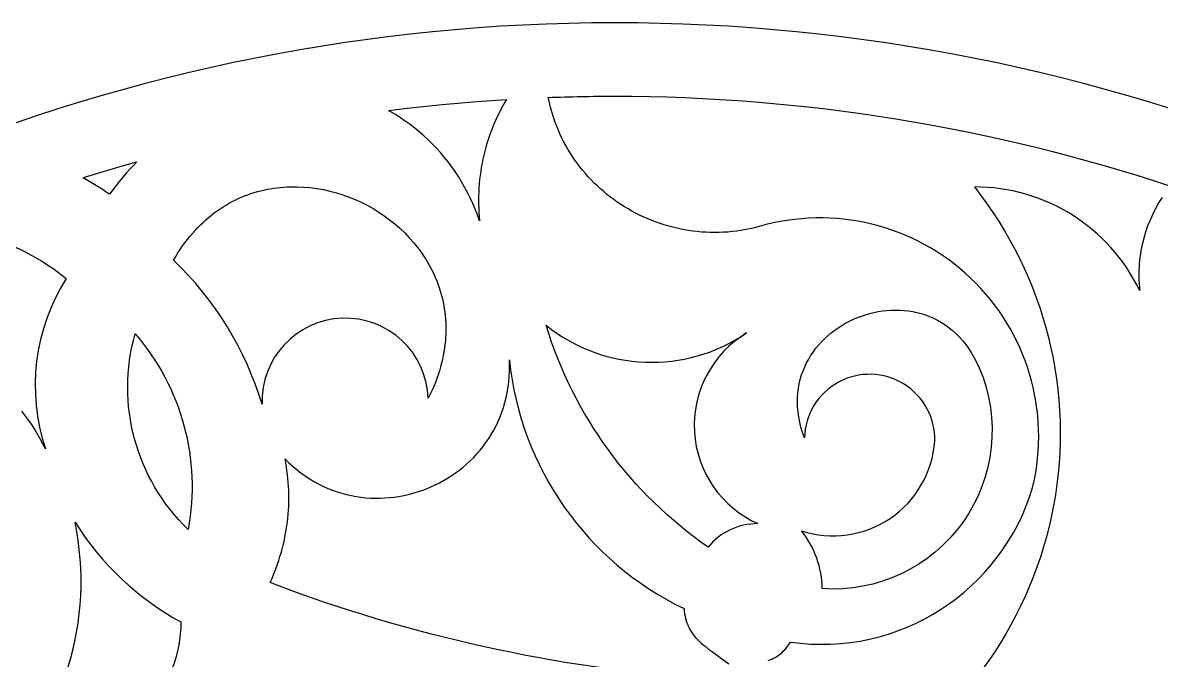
# Model space of a CAD drawing. Extents: x -227 to 273, y -253 to 247.
# Drawn here: x -57 to 97.6, y 160.6 to 247.2 of the extents above; entities that cross this region are included whole.
import ezdxf

# ---------------------------------------------------------------- set-up
doc = ezdxf.new("R2010")
doc.units = 0
doc.header["$MEASUREMENT"] = 0
doc.layers.add('LAYER_1', color=18, linetype='CONTINUOUS')

msp = doc.modelspace()

# ---------------------------------------------------------------- linework, layer by layer
at = {"layer": 'LAYER_1'}
for points in [[(23.35, 247.24, 0.414214), (-226.64, -2.75, 0.414214), (23.35, -252.74, 0.414214), (273.34, -2.75, 0.414214)], [(-41.97, 227.9), (-42.47, 227.37), (-42.96, 226.82), (-43.44, 226.26), (-43.91, 225.69), (-44.37, 225.11), (-44.82, 224.53), (-45.26, 223.93, 0.017842), (-48.84, 226.17), (-48.22, 226.37), (-43.38, 227.82), (-41.56, 228.33)], [(-19.79, 224.95), (-18.89, 224.91), (-17.99, 224.83), (-17.09, 224.71), (-16.2, 224.56), (-15.32, 224.36), (-14.44, 224.13), (-13.58, 223.86), (-12.72, 223.55), (-11.88, 223.21), (-11.06, 222.83), (-10.25, 222.42), (-9.45, 221.98), (-8.68, 221.5), (-7.93, 221), (-7.2, 220.46), (-6.49, 219.89), (-5.81, 219.3), (-5.15, 218.67), (-4.53, 218.02), (-3.93, 217.34), (-3.36, 216.64), (-3.09, 216.28), (-2.83, 215.91), (-2.58, 215.54), (-2.33, 215.16), (-2.1, 214.77), (-1.87, 214.38), (-1.65, 213.98), (-1.44, 213.58), (-1.25, 213.17), (-1.06, 212.76), (-0.88, 212.34), (-0.71, 211.92), (-0.56, 211.49), (-0.41, 211.05), (-0.28, 210.61), (-0.15, 210.17), (-0.04, 209.72), (0.06, 209.27), (0.15, 208.81), (0.23, 208.35), (0.3, 207.88), (0.35, 207.41), (0.39, 206.94), (0.42, 206.46), (0.44, 205.98), (0.44, 205.49), (0.43, 205), (0.41, 204.51), (0.37, 204.01), (0.32, 203.51), (0.25, 203), (0.17, 202.5), (0.08, 201.99), (-0.03, 201.47), (-0.15, 200.96), (-0.29, 200.44), (-0.44, 199.92), (-0.61, 199.39), (-0.79, 198.86), (-0.99, 198.33), (-1.21, 197.8), (-1.44, 197.27), (-1.69, 196.73), (-1.95, 196.19, 1), (-24.53, 195.37, 0.128453), (-36.56, 214.96), (-36.26, 215.46), (-35.96, 215.95), (-35.65, 216.43), (-35.33, 216.89), (-35.01, 217.34), (-34.68, 217.78), (-34.34, 218.2), (-33.99, 218.61), (-33.64, 219), (-33.29, 219.38), (-32.92, 219.75), (-32.56, 220.1), (-32.18, 220.44), (-31.8, 220.77), (-31.42, 221.08), (-31.03, 221.38), (-30.64, 221.67), (-30.24, 221.94), (-29.83, 222.21), (-29.43, 222.46), (-29.02, 222.69), (-28.6, 222.92), (-28.18, 223.13), (-27.76, 223.33), (-27.33, 223.52), (-26.9, 223.69), (-26.47, 223.86), (-26.04, 224.01), (-25.6, 224.15), (-25.16, 224.28), (-24.72, 224.4), (-24.28, 224.5), (-23.84, 224.6), (-23.39, 224.68), (-22.94, 224.75), (-22.49, 224.81), (-22.04, 224.86), (-21.59, 224.9), (-21.14, 224.93), (-20.69, 224.95), (-20.24, 224.95)], [(62.12, 208.17), (62.71, 208.13), (63.3, 208.06), (63.88, 207.97), (64.45, 207.84), (65.03, 207.69), (65.59, 207.51), (66.15, 207.3), (66.7, 207.06), (67.24, 206.79), (67.77, 206.49), (68.28, 206.15), (68.79, 205.79), (69.28, 205.39), (69.75, 204.97), (70.22, 204.5), (70.66, 204.01), (71.08, 203.48), (71.49, 202.92), (71.88, 202.32), (72.24, 201.69), (72.59, 201.02), (72.91, 200.31, -0.562024), (51.58, 170.3, 0.166667), (48.76, 178.16, 0.487168), (66.87, 190.36, 1), (49.16, 190.81), (48.9, 191.53), (48.69, 192.25), (48.52, 192.95), (48.38, 193.64), (48.29, 194.32), (48.23, 195), (48.21, 195.65), (48.22, 196.3), (48.27, 196.94), (48.35, 197.56), (48.46, 198.17), (48.6, 198.76), (48.77, 199.35), (48.97, 199.91), (49.2, 200.47), (49.46, 201), (49.74, 201.52), (50.05, 202.03), (50.38, 202.52), (50.73, 202.99), (51.11, 203.44), (51.5, 203.88), (51.92, 204.29), (52.35, 204.69), (52.8, 205.07), (53.27, 205.43), (53.75, 205.77), (54.25, 206.09), (54.76, 206.39), (55.28, 206.67), (55.81, 206.92), (56.36, 207.15), (56.91, 207.36), (57.47, 207.55), (58.04, 207.72), (58.61, 207.86), (59.19, 207.97), (59.77, 208.06), (60.36, 208.13), (60.95, 208.17), (61.54, 208.18)], [(14.06, 206.11, 0.329739), (41.31, 205.06, 0.606751), (42.84, 179.14), (42.35, 179.13), (41.86, 179.09), (41.38, 179.03), (40.9, 178.94), (40.43, 178.82), (39.97, 178.67), (39.52, 178.5), (39.07, 178.31), (38.64, 178.09), (38.23, 177.85), (37.82, 177.59), (37.44, 177.3), (37.07, 176.99), (36.72, 176.67), (36.39, 176.32), (36.08, 175.95), (35.1, 176.64), (34.14, 177.35), (33.19, 178.08), (32.26, 178.83), (31.35, 179.6), (30.46, 180.39), (29.58, 181.19), (28.72, 182.01), (27.88, 182.85), (27.06, 183.7), (26.25, 184.57), (25.47, 185.46), (24.7, 186.36), (23.95, 187.28), (23.22, 188.22), (22.52, 189.16), (21.83, 190.13), (21.16, 191.11), (20.51, 192.1), (19.89, 193.1), (19.28, 194.12), (18.7, 195.15), (18.13, 196.2), (17.59, 197.25), (17.07, 198.32), (16.57, 199.4), (16.1, 200.49), (15.65, 201.6), (15.22, 202.71), (14.81, 203.83), (14.42, 204.97)], [(-41.78, 204.95, -0.228229), (-34.58, 178.35, -0.276488)]]:
    msp.add_lwpolyline(points, format="xyb", close=True, dxfattribs=at)
msp.add_lwpolyline([(8.47, 236.43), (8.19, 235.95), (7.92, 235.46), (7.67, 234.96), (7.42, 234.46), (7.19, 233.96), (6.97, 233.45), (6.76, 232.94), (6.56, 232.42), (6.37, 231.9), (6.19, 231.37), (6.02, 230.84), (5.86, 230.31), (5.72, 229.77), (5.59, 229.23), (5.46, 228.68), (5.35, 228.14), (5.25, 227.59), (5.17, 227.04), (5.09, 226.49), (5.02, 225.93), (4.97, 225.37), (4.93, 224.82), (4.9, 224.26), (4.88, 223.69), (4.88, 223.13), (4.89, 222.57), (4.9, 222.01), (4.93, 221.44), (4.98, 220.88), (5.03, 220.31), (4.75, 221.12), (4.44, 221.9), (4.11, 222.68), (3.76, 223.44), (3.38, 224.18), (2.99, 224.91), (2.58, 225.63), (2.15, 226.33), (1.69, 227.01), (1.22, 227.68), (0.73, 228.34), (0.23, 228.97), (-0.3, 229.59), (-0.84, 230.19), (-1.4, 230.77), (-1.98, 231.34), (-2.57, 231.89), (-3.17, 232.41), (-3.79, 232.92), (-4.43, 233.41), (-5.08, 233.88), (-5.74, 234.33), (-6.42, 234.75), (-7.11, 235.16), (-7.34, 235.29), (-4.83, 235.61), (-0.07, 236.12), (4.65, 236.54), (8.7, 236.81)], close=True, dxfattribs=at)
for points in [[(44.23, 160.54), (44.47, 160.62), (44.72, 160.72), (44.95, 160.83), (45.18, 160.95), (45.41, 161.09), (45.64, 161.24), (45.85, 161.4), (46.07, 161.59), (46.28, 161.78), (46.48, 162), (46.68, 162.23), (46.88, 162.48), (47.07, 162.75), (47.25, 163.04, 0.373134), (80.2, 184.18, 0.574165), (42.99, 219.53), (42.38, 219.37), (41.78, 219.23), (41.17, 219.11), (40.57, 219.01), (39.97, 218.92), (39.36, 218.85), (38.76, 218.79), (38.16, 218.75), (37.56, 218.73), (36.96, 218.72), (36.36, 218.73), (35.76, 218.75), (35.17, 218.79), (34.58, 218.85), (33.99, 218.91), (33.41, 219), (32.83, 219.1), (32.25, 219.21), (31.68, 219.34), (31.11, 219.48), (30.54, 219.63), (29.98, 219.8), (29.43, 219.99), (28.88, 220.18), (28.33, 220.39), (27.8, 220.62), (27.26, 220.85), (26.74, 221.1), (26.22, 221.37), (25.7, 221.64), (25.2, 221.93), (24.7, 222.23), (24.21, 222.54), (23.73, 222.86), (23.26, 223.2), (22.79, 223.55), (22.33, 223.91), (21.89, 224.28), (21.45, 224.66), (21.02, 225.05), (20.6, 225.45), (20.19, 225.87), (19.79, 226.29), (19.41, 226.73), (19.03, 227.17), (18.66, 227.63), (18.31, 228.1), (17.97, 228.57), (17.64, 229.06), (17.32, 229.55), (17.01, 230.05), (16.72, 230.57), (16.44, 231.09), (16.17, 231.62), (15.92, 232.16), (15.68, 232.71), (15.46, 233.27), (15.25, 233.83), (15.05, 234.4), (14.87, 234.98), (14.71, 235.57), (14.56, 236.17), (14.42, 236.77), (14.36, 237.09, -0.00928), (23.27, 237.26, -0.080315), (98.9, 225.03)], [(97.75, 223.47), (97.29, 222.74), (96.87, 221.98), (96.48, 221.21), (96.12, 220.42), (95.79, 219.61), (95.51, 218.78), (95.26, 217.94), (95.05, 217.09), (94.88, 216.22), (94.81, 215.78), (94.75, 215.34), (94.7, 214.9), (94.65, 214.45), (94.62, 214), (94.6, 213.55), (94.6, 213.1), (94.6, 212.65), (94.61, 212.19), (94.63, 211.74), (94.67, 211.28), (94.71, 210.82), (94.31, 211.62), (93.88, 212.4), (93.43, 213.16), (92.95, 213.9), (92.45, 214.63), (91.92, 215.33), (91.37, 216.01), (90.8, 216.67), (90.21, 217.3), (89.6, 217.92), (88.97, 218.51), (88.31, 219.08), (87.64, 219.62), (86.95, 220.15), (86.25, 220.64), (85.53, 221.11), (84.79, 221.56), (84.03, 221.98), (83.26, 222.38), (82.48, 222.74), (81.69, 223.08), (80.88, 223.4), (80.06, 223.68), (79.23, 223.94), (78.39, 224.17), (77.53, 224.37), (76.67, 224.54), (75.81, 224.67), (74.93, 224.78), (74.05, 224.86), (73.16, 224.91), (72.26, 224.92, -0.453995), (57.49, 145.01, 0.240725)], [(-65.98, 219.34, -0.118726), (-51.14, 212.49, 0.224974), (-53.97, 189.3), (-54.31, 189.98), (-54.67, 190.66), (-55.04, 191.32), (-55.43, 191.96), (-55.84, 192.6), (-56.27, 193.22), (-56.71, 193.83), (-57.17, 194.42)], [(35.84, 158.04, -0.074077), (-23.45, 171.12), (-23.23, 171.61), (-23.01, 172.11), (-22.81, 172.61), (-22.62, 173.11), (-22.43, 173.62), (-22.26, 174.13), (-22.1, 174.65), (-21.94, 175.16), (-21.8, 175.68), (-21.67, 176.2), (-21.55, 176.73), (-21.44, 177.25), (-21.34, 177.78), (-21.25, 178.31), (-21.17, 178.84), (-21.1, 179.37), (-21.04, 179.9), (-20.99, 180.43), (-20.95, 180.97), (-20.92, 181.51), (-20.9, 182.04), (-20.9, 182.58), (-20.9, 183.11), (-20.92, 183.65), (-20.94, 184.19), (-20.98, 184.73), (-21.02, 185.26), (-21.08, 185.8), (-21.15, 186.33), (-21.22, 186.87), (-21.31, 187.4), (-21.41, 187.93), (-20.88, 187.41), (-20.33, 186.91), (-19.77, 186.44), (-19.2, 186), (-18.61, 185.58), (-18.02, 185.2), (-17.42, 184.84), (-16.82, 184.51), (-16.2, 184.21), (-15.58, 183.93), (-14.96, 183.68), (-14.32, 183.46), (-13.69, 183.27), (-13.04, 183.1), (-12.4, 182.95), (-11.75, 182.83), (-11.1, 182.74), (-10.45, 182.67), (-9.8, 182.62), (-9.15, 182.6), (-8.5, 182.6), (-7.86, 182.63), (-7.21, 182.68), (-6.57, 182.75), (-5.93, 182.85), (-5.29, 182.97), (-4.66, 183.11), (-4.04, 183.27), (-3.42, 183.45), (-2.81, 183.66), (-2.2, 183.88), (-1.6, 184.13), (-1.02, 184.4), (-0.44, 184.69), (0.13, 185), (0.68, 185.32), (1.23, 185.67), (1.76, 186.04), (2.28, 186.42), (2.79, 186.83), (3.28, 187.25), (3.75, 187.69), (4.22, 188.15), (4.66, 188.62), (5.09, 189.12), (5.5, 189.63), (5.89, 190.16), (6.26, 190.7), (6.61, 191.26), (6.94, 191.83), (7.26, 192.42), (7.54, 193.03), (7.81, 193.65), (8.05, 194.29), (8.27, 194.94), (8.47, 195.6), (8.64, 196.28), (8.78, 196.98), (8.9, 197.68), (8.99, 198.4), (9.05, 199.13), (9.09, 199.88), (9.09, 200.63), (9.07, 201.4, 0.260478), (32.8, 167.58), (32.83, 167.23), (32.88, 166.89), (32.94, 166.56), (33.01, 166.24), (33.09, 165.94), (33.19, 165.65), (33.3, 165.37), (33.42, 165.1), (33.55, 164.84), (33.69, 164.59), (33.85, 164.35), (34.01, 164.12), (34.19, 163.89), (34.37, 163.68), (34.77, 163.25), (35.19, 162.85), (35.65, 162.46), (36.14, 162.08), (36.65, 161.7), (37.73, 160.93), (38.87, 160.1)], [(-50.91, 159.52), (-50.55, 160.73), (-50.24, 161.94), (-49.96, 163.16), (-49.73, 164.39), (-49.53, 165.63), (-49.37, 166.87), (-49.25, 168.12), (-49.17, 169.36), (-49.13, 170.61), (-49.13, 171.86), (-49.17, 173.11), (-49.25, 174.36), (-49.37, 175.61), (-49.52, 176.85), (-49.72, 178.09), (-49.95, 179.33, 0.126855), (-35.58, 165.77, -0.186674), (-39.98, 154.21)]]:
    msp.add_lwpolyline(points, format="xyb", dxfattribs=at)

doc.saveas('drawing.dxf')
